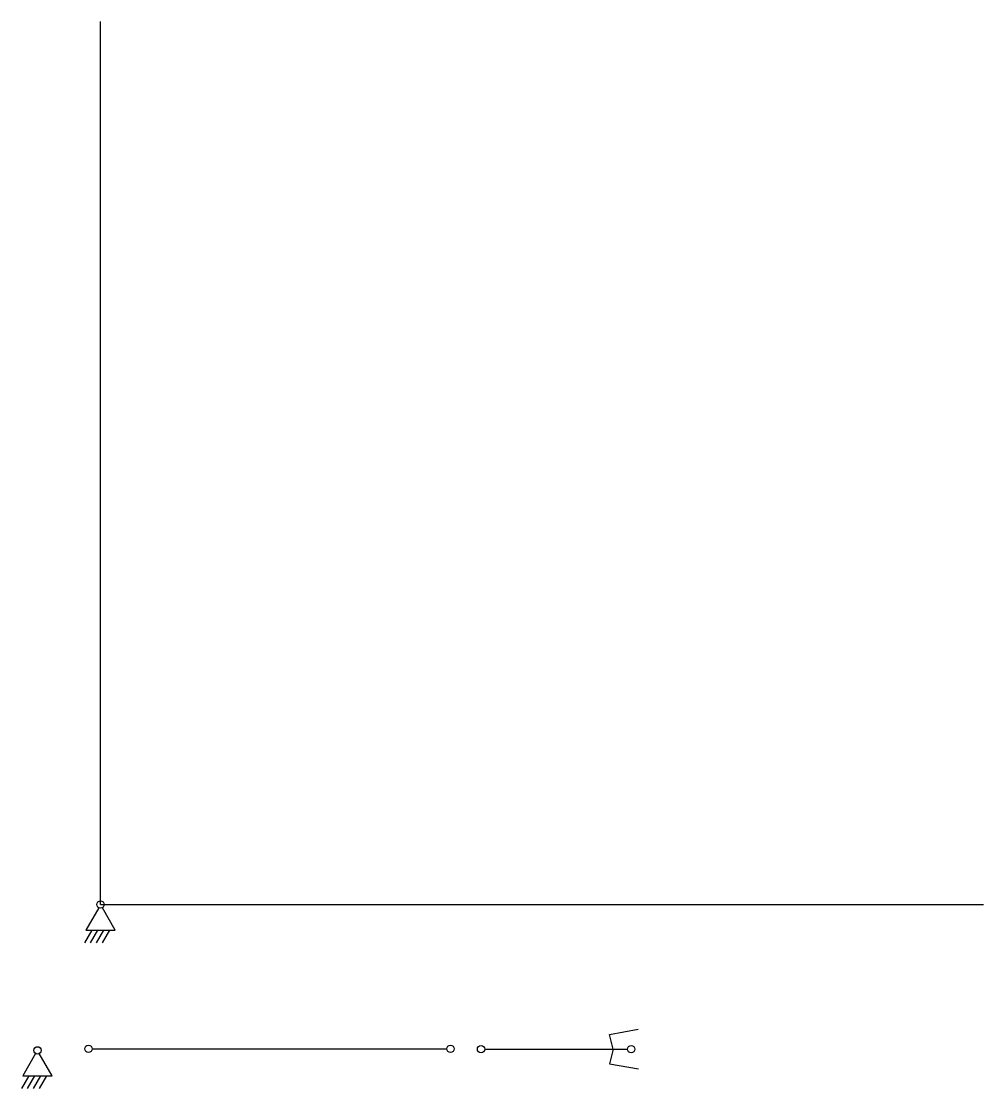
# Model space of a CAD drawing. Header units: inches. Extents: x 94 to 748, y 44 to 769.
import ezdxf

# ---------------------------------------------------------------- set-up
doc = ezdxf.new("R2010")
doc.units = ezdxf.units.IN
doc.header["$MEASUREMENT"] = 0

# ---------------------------------------------------------------- blocks, each defined once
blk = doc.blocks.new('block 1')
for p, q in [((-1.25, -2.17), (-9.98, -17.33)), ((10.02, -17.33), (1.25, -2.16)), ((-5.98, -17.33), (-10.97, -26)), ((-9.98, -17.33), (10.02, -17.33)), ((-1.98, -17.33), (-6.97, -26)), ((2.02, -17.33), (-2.97, -26)), ((6.02, -17.33), (1.03, -26))]:
    blk.add_line(p, q)
blk.add_circle((0, 0), 2.5)

msp = doc.modelspace()

# ---------------------------------------------------------------- linework, layer by layer
for p, q in [((147.59, 168.94), (147.59, 768.94)), ((147.59, 168.94), (747.59, 168.94)), ((493.32, 80.66), (512.97, 84.34)), ((495.82, 70.66), (493.32, 80.66)), ((103.5, 67.69), (94.77, 52.53)), ((114.77, 52.53), (106, 67.7)), ((141.85, 70.9), (382.85, 70.9)), ((408.61, 70.66), (505.61, 70.66)), ((495.82, 70.66), (493.32, 60.66)), ((493.32, 60.66), (513.03, 57.27)), ((98.77, 52.53), (93.78, 43.86)), ((94.77, 52.53), (114.77, 52.53)), ((102.77, 52.53), (97.78, 43.86)), ((106.77, 52.53), (101.78, 43.86)), ((110.77, 52.53), (105.78, 43.86))]:
    msp.add_line(p, q)
for centre in [(139.35, 70.9), (385.35, 70.9), (406.11, 70.66), (508.11, 70.66), (104.75, 69.86)]:
    msp.add_circle(centre, 2.5)

# ---------------------------------------------------------------- block references
msp.add_blockref('block 1', (147.59, 168.94))

doc.saveas('drawing.dxf')
